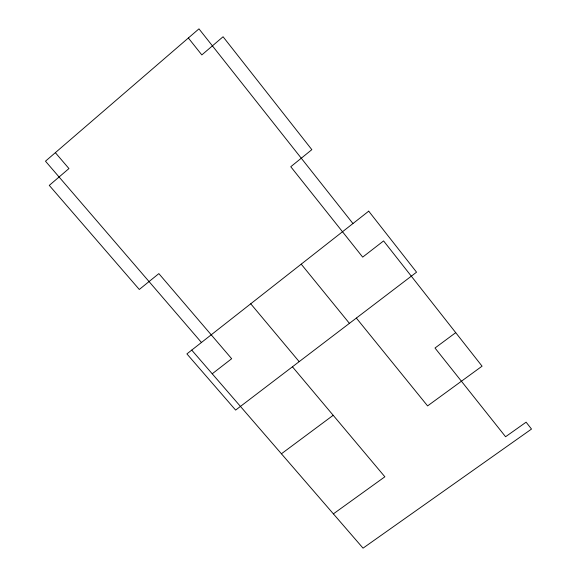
<?xml version="1.0" encoding="UTF-8"?>
<svg xmlns="http://www.w3.org/2000/svg" width="577" height="577" viewBox="0 0 577 577"><rect width="100%" height="100%" fill="white"/><g stroke="black" fill="none" stroke-linecap="round" stroke-linejoin="round"><path stroke-width="0.87" d="M212.228 373.788L231.665 358.714L158.855 273.621L139.295 289.474L49.276 185.39L68.951 168.563L55.356 152.674M281.417 453.782L333.189 415.296M455.722 332.655L435 348.018L505.582 436.739L526.109 422.184L531.518 429.057L363.041 548.15L191.737 350.102M333.383 513.862L384.866 476.79L292.431 366.792M201.452 342.478L45.482 161.185L198.964 28.85L352.951 223.544M250.735 303.79L299.182 361.649M301.223 264.158L349.417 323.358M356.355 318.071L427.586 405.905L482.076 366.171L383.59 240.919L362.688 257.118L290.772 166.724L311.84 149.659L223.068 36.755L201.827 54.923L188.362 37.995M368.717 211.168L186.898 353.903L235.625 410.088L416.558 272.185L368.717 211.168"/></g></svg>
